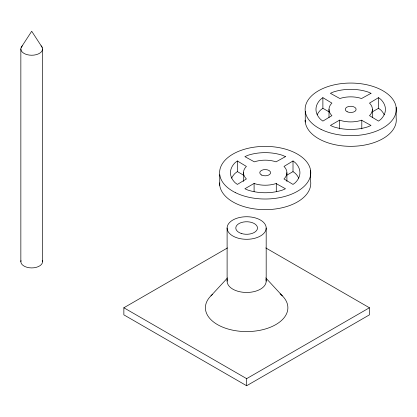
<?xml version="1.0" encoding="UTF-8"?>
<svg xmlns="http://www.w3.org/2000/svg" width="417" height="417" viewBox="0 0 417 417"><rect width="100%" height="100%" fill="white"/><g stroke="black" fill="none" stroke-linecap="round" stroke-linejoin="round"><path stroke-width="0.63" d="M21.22 47.356L31.702 31.254L42.185 47.356M210.929 295.862L227.541 277.904M237.367 160.972L235.11 162.672A34.731 20.052 0 0 0 235.11 182.719L237.367 184.418L246.39 178.961A21.705 12.531 0 0 1 246.39 166.43L237.367 160.972L237.367 171.606L235.11 173.305A34.731 20.052 0 0 0 231.643 178.142M322.883 97.656L320.626 99.355A34.731 20.052 0 0 0 320.626 119.403L322.883 121.102L331.906 115.645A21.705 12.531 0 0 1 331.906 103.114L322.883 97.656L322.883 108.29L320.626 109.989A34.731 20.052 0 0 0 317.16 114.826M339.61 120.127L330.4 125.444L333.339 126.742A34.731 20.052 0 0 0 368.07 126.742L371.005 125.444L361.555 120.232A21.705 12.531 0 0 1 339.85 120.232L339.61 120.127L339.61 128.884M378.527 97.656L369.504 103.114A21.705 12.531 0 0 1 369.504 115.645L378.527 121.102L380.778 119.403A34.731 20.052 0 0 0 380.778 99.355L378.527 97.656L378.527 108.29L380.778 109.989A34.731 20.052 0 0 1 384.25 114.826M372.027 112.043L378.527 108.29M254.094 183.444L244.883 188.76L247.823 190.058A34.731 20.052 0 0 0 282.554 190.058L285.489 188.76L276.044 183.548A21.705 12.531 0 0 1 254.334 183.548L254.094 183.444L254.094 191.575M293.01 160.972L283.987 166.43A21.705 12.531 0 0 1 283.987 178.961L293.01 184.418L295.267 182.719A34.731 20.052 0 0 0 295.267 162.672L293.01 160.972L293.01 171.606L295.267 173.305A34.731 20.052 0 0 1 298.734 178.142M286.51 175.359L293.01 171.606M265.796 247.933L369.431 307.767L369.431 314.856L246.645 385.746L123.859 314.856L123.859 307.767L227.494 247.933M123.859 307.767L246.645 378.657L369.431 307.767M322.883 108.29L329.383 112.043M237.367 171.606L243.867 175.359M265.749 277.904L282.361 295.862M396.15 107.341L396.15 117.975A45.583 26.318 0 0 1 352.615 146.304A45.583 26.318 0 0 1 305.124 120.179M372.412 109.379L372.412 117.511M361.8 120.127L361.8 128.884M328.997 109.379L328.997 117.511M310.634 170.657L310.634 181.291A45.583 26.318 0 0 1 266.552 209.636A45.583 26.318 0 0 1 219.613 182.87M305.26 111.417L305.26 122.051M286.896 172.695L286.896 181.452M276.283 183.444L276.283 191.575M266.182 228.016A19.536 11.28 0 0 1 236.877 237.784A19.536 11.28 0 0 1 236.877 218.247A19.536 11.28 0 0 1 266.182 228.016L266.182 281.183M246.645 378.657L246.645 385.746M243.481 172.695L243.481 181.452M227.109 228.016L227.109 281.183M219.743 174.733L219.743 185.367M42.555 48.977L42.555 261.652M20.85 48.977L20.85 261.652M42.393 260.562A10.852 6.265 0 0 1 31.702 267.917A10.852 6.265 0 0 1 21.017 260.562M41.101 45.844A10.852 6.265 0 0 1 31.702 55.242A10.852 6.265 0 0 1 22.304 45.844M280.109 293.855A41.241 23.811 0 0 1 274.402 325.375A41.241 23.811 0 0 1 219.509 325.698A41.241 23.811 0 0 1 212.696 294.246M265.937 279.416A19.536 11.28 0 0 1 246.645 292.463A19.536 11.28 0 0 1 227.348 279.416M371.005 93.314L361.555 98.527A21.705 12.531 0 0 0 339.85 98.527L330.4 93.314L333.339 92.016A34.731 20.052 0 0 1 368.07 92.016L371.005 93.314M285.489 156.63L276.044 161.843A21.705 12.531 0 0 0 254.334 161.843L244.883 156.63L247.823 155.333A34.731 20.052 0 0 1 282.554 155.333L285.489 156.63M241.219 233.442A10.852 6.265 0 0 0 257.498 228.016A10.852 6.265 0 0 0 241.219 222.589A10.852 6.265 0 0 0 241.219 233.442M321.064 129.374A45.583 26.318 0 0 0 395.514 114.201A45.583 26.318 0 0 0 335.534 84.562A45.583 26.318 0 0 0 321.064 129.374M347.173 111.761A5.426 3.133 0 0 0 356.04 109.952A5.426 3.133 0 0 0 348.899 106.424A5.426 3.133 0 0 0 347.173 111.761M235.548 192.69A45.583 26.318 0 0 0 309.998 177.517A45.583 26.318 0 0 0 250.018 147.879A45.583 26.318 0 0 0 235.548 192.69M261.657 175.077A5.426 3.133 0 0 0 270.524 173.269A5.426 3.133 0 0 0 263.382 169.74A5.426 3.133 0 0 0 261.657 175.077"/></g></svg>
